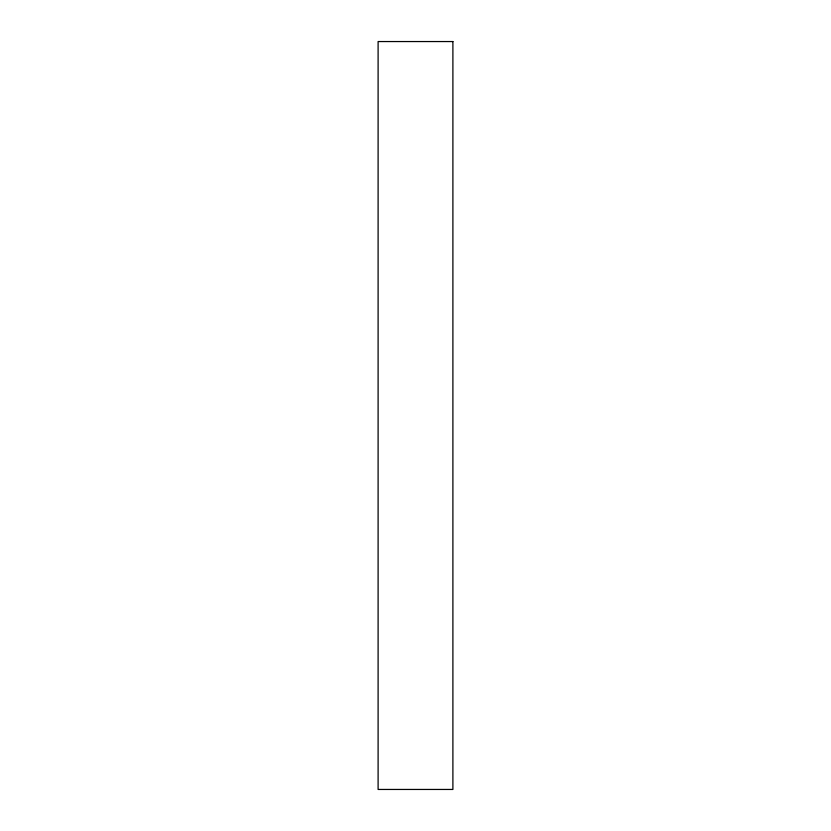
<?xml version="1.0" encoding="UTF-8"?>
<svg xmlns="http://www.w3.org/2000/svg" width="831" height="831" viewBox="0 0 831 831"><rect width="100%" height="100%" fill="white"/><g stroke="black" fill="none" stroke-linecap="round" stroke-linejoin="round"><path stroke-width="1.25" d="M452.895 41.55L378.105 41.55L378.105 789.45L452.895 789.45L452.895 41.55"/></g></svg>
